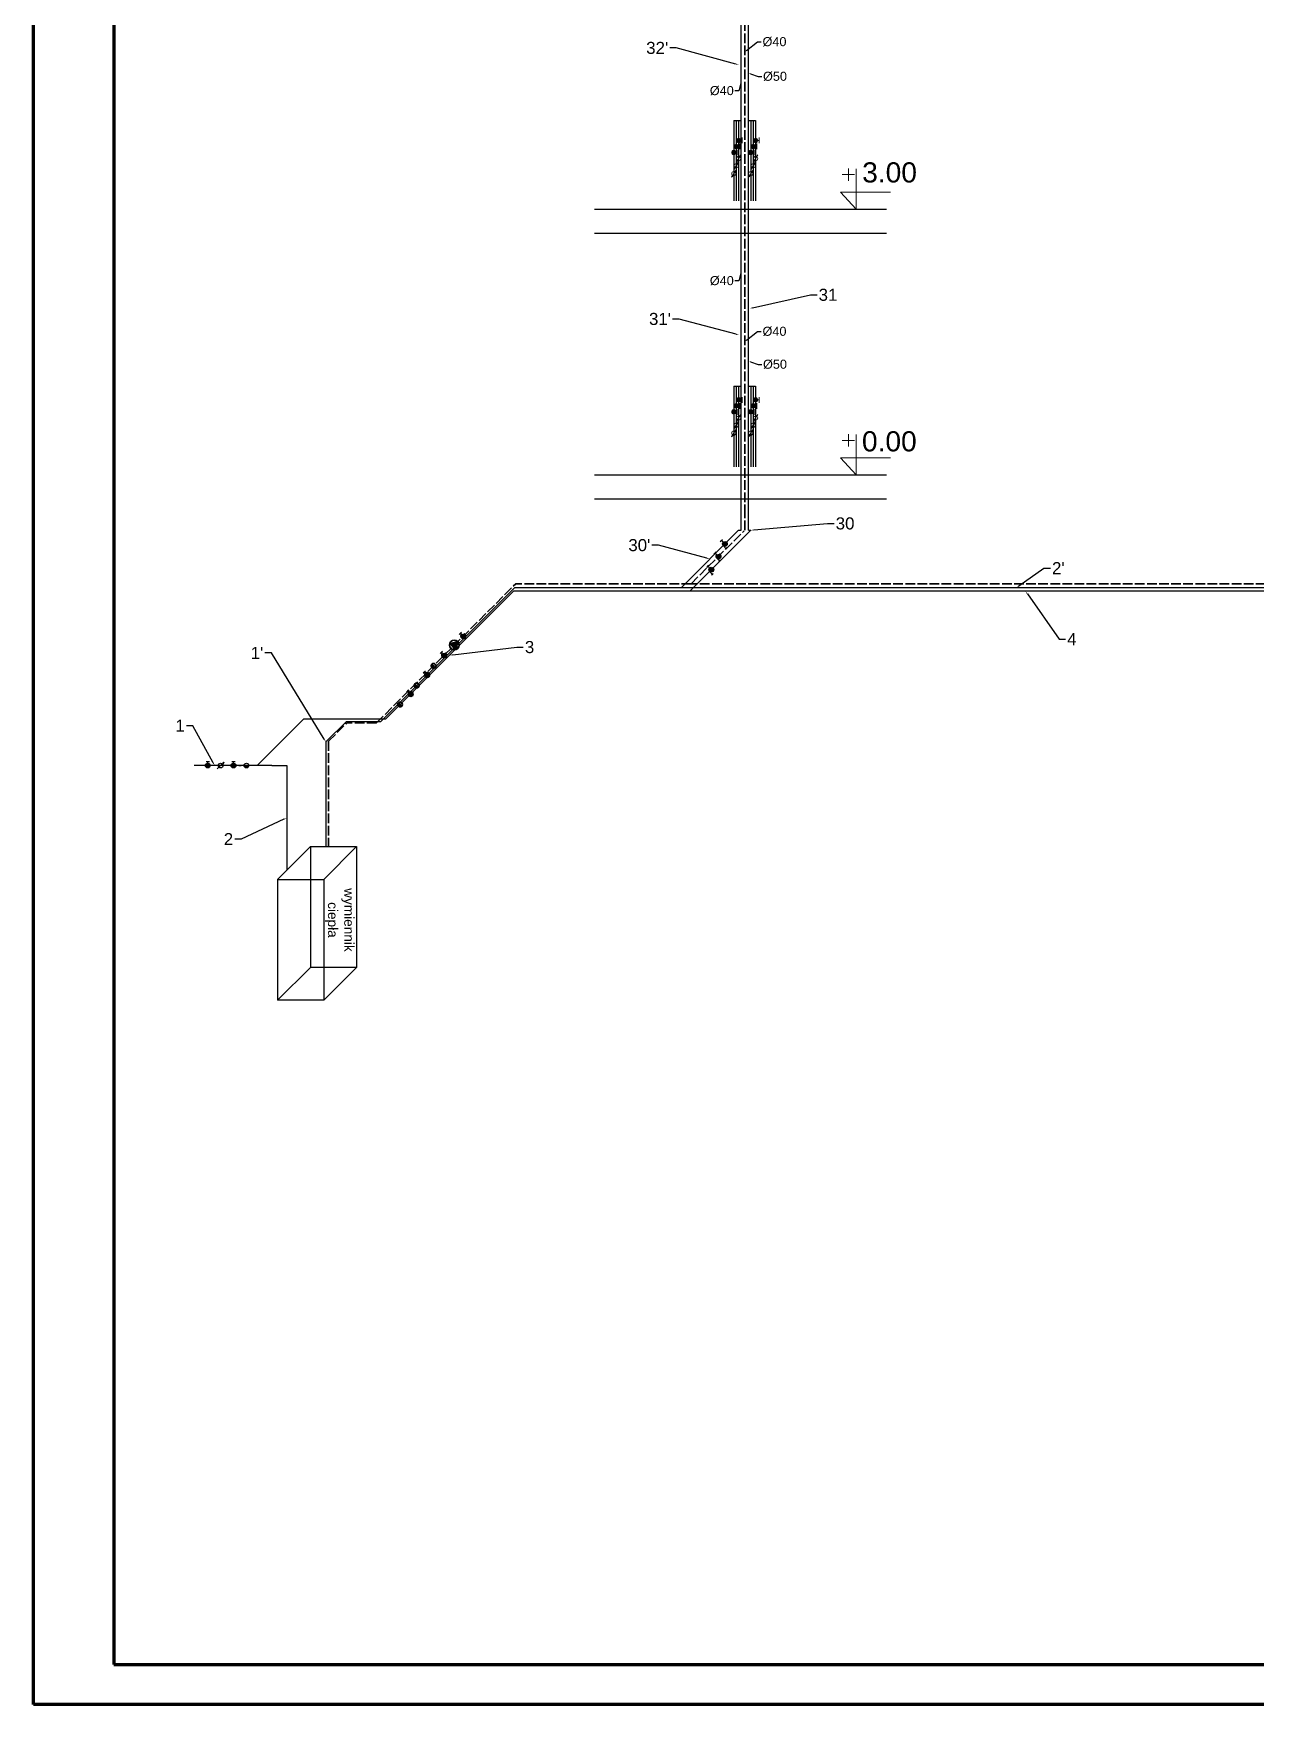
# Model space of a CAD drawing. Header units: millimetres. Extents: x 135 to 13042, y 991 to 8969.
# Drawn here: x 785 to 2302, y 4769 to 6844 of the extents above; entities that cross this region are included whole.
import ezdxf
from ezdxf import colors
from ezdxf.entities.mleader import LeaderData, LeaderLine
from ezdxf.math import Vec2, Vec3

# ---------------------------------------------------------------- set-up
doc = ezdxf.new("R2010")
doc.units = ezdxf.units.MM
doc.linetypes.add('ACAD_ISO02W100', pattern=[15, 12, -3])
for name, color, linetype, lineweight in [('cyrkulacja', 100, 'ACAD_ISO02W100', 18), ('woda ciepła', 10, 'Continuous', 18), ('woda zimna', 140, 'Continuous', 18)]:
    doc.layers.add(name, color=color, linetype=linetype, lineweight=lineweight)
for name, color, linetype in [('cyrkulacja średnice', 100, 'Continuous'), ('woda ciepła numery działek', 10, 'Continuous'), ('woda ciepła zawory', 10, 'Continuous'), ('woda ciepła średnice', 10, 'Continuous'), ('woda zimna numery działek', 140, 'Continuous'), ('woda zimna zawory', 140, 'Continuous'), ('woda zimna średnice', 140, 'Continuous')]:
    doc.layers.add(name, color=color, linetype=linetype)
doc.styles.add('numery działek', font='arial.ttf', dxfattribs={"height": 15})
doc.styles.get("Standard").update_dxf_attribs({"font": 'arial.ttf'})

# ---------------------------------------------------------------- blocks, each defined once
blk = doc.blocks.new('stropy linia odniesienia')
at = {"lineweight": 18}
for p, q in [((-17.4, 42.7), (-9.9, 42.7)), ((-9.9, 35.2), (-9.9, 50.2)), ((-9.9, 42.7), (-2.4, 42.7)), ((0, 21), (0, 50)), ((0, 21), (-19.7, 21)), ((-19.7, 21), (0, 0)), ((0, 0), (0, 21)), ((0, 21), (42.3, 21))]:
    blk.add_line(p, q, dxfattribs=at)
blk = doc.blocks.new('zawory woda zimna')
at = {"layer": 'woda zimna zawory', "lineweight": 18}
h = blk.add_hatch(color=256, dxfattribs=at)
h.dxf.hatch_style = 1
edge = h.paths.add_edge_path()
edge.add_arc((0, 0), 2.62, 0, 360)
h = blk.add_hatch(color=256, dxfattribs=at)
h.dxf.hatch_style = 1
edge = h.paths.add_edge_path()
edge.add_arc((-6, -15), 2.62, 0, 360)
h = blk.add_hatch(color=256, dxfattribs=at)
h.dxf.hatch_style = 1
edge = h.paths.add_edge_path()
edge.add_arc((-3, -7.5), 2.62, 0, 360)
for p, q in [((2.6, 0), (4.4, 0)), ((4.4, 3.5), (4.4, -3.5)), ((-3.4, -15), (-1.6, -15)), ((-1.6, -11.5), (-1.6, -18.5)), ((-0.4, -7.5), (1.4, -7.5)), ((1.4, -4), (1.4, -11)), ((-5.1, -33.6), (-5.7, -35.7)), ((-1.2, -25.5), (-2.7, -27)), ((-7.2, -44.3), (-8.7, -45.8))]:
    blk.add_line(p, q, dxfattribs=at)
for points in [[(2.7, -18.1), (0, -22.5), (-2.7, -27), (-2.1, -24.9)], [(-3.3, -36.8), (-6, -41.3), (-8.7, -45.8), (-8.1, -43.7)], [(-0.3, -26.8), (-3, -31.3), (-5.7, -35.7), (-4.2, -34.2)]]:
    blk.add_lwpolyline(points, dxfattribs=at)
for centre in [(0, 0), (-6, -15), (-3, -7.5)]:
    blk.add_circle(centre, 2.62, dxfattribs=at)
at = {"layer": 'woda zimna zawory', "linetype": 'Continuous', "lineweight": 18}
for centre in [(0, -22.5), (-6, -41.3), (-3, -31.3)]:
    blk.add_circle(centre, 2.62, dxfattribs=at)
blk = doc.blocks.new('woda ciepła zwory')
at = {"layer": 'woda ciepła zawory', "lineweight": 18}
h = blk.add_hatch(color=256, dxfattribs=at)
h.dxf.hatch_style = 1
edge = h.paths.add_edge_path()
edge.add_arc((0, 0), 2.62, 0, 360)
h = blk.add_hatch(color=256, dxfattribs=at)
h.dxf.hatch_style = 1
edge = h.paths.add_edge_path()
edge.add_arc((-6, -15), 2.62, 0, 360)
h = blk.add_hatch(color=256, dxfattribs=at)
h.dxf.hatch_style = 1
edge = h.paths.add_edge_path()
edge.add_arc((-3, -7.5), 2.62, 0, 360)
for p, q in [((2.6, 0), (4.4, 0)), ((4.4, 3.5), (4.4, -3.5)), ((-3.4, -15), (-1.6, -15)), ((-1.6, -11.5), (-1.6, -18.5)), ((-0.4, -7.5), (1.4, -7.5)), ((2.7, -18.1), (0, -22.5)), ((1.4, -4), (1.4, -11)), ((-6, -41.3), (-8.7, -45.8)), ((-3.3, -36.8), (-6, -41.3)), ((-3, -31.3), (-5.7, -35.7)), ((-5.1, -33.6), (-5.7, -35.7)), ((-4.2, -34.2), (-5.7, -35.7)), ((-0.3, -26.8), (-3, -31.3)), ((0, -22.5), (-2.7, -27)), ((-2.1, -24.9), (-2.7, -27)), ((-1.2, -25.5), (-2.7, -27)), ((-8.1, -43.7), (-8.7, -45.8)), ((-7.2, -44.3), (-8.7, -45.8))]:
    blk.add_line(p, q, dxfattribs=at)
for centre in [(0, 0), (-6, -15), (-3, -7.5)]:
    blk.add_circle(centre, 2.62, dxfattribs=at)
at = {"layer": 'woda ciepła zawory', "linetype": 'Continuous', "lineweight": 18}
for centre in [(0, -22.5), (-6, -41.3), (-3, -31.3)]:
    blk.add_circle(centre, 2.62, dxfattribs=at)

msp = doc.modelspace()

# ---------------------------------------------------------------- hatches: boundary and pattern name
at = {"layer": 'cyrkulacja', "lineweight": 35}
h = msp.add_hatch(color=256, dxfattribs=at)
h.dxf.hatch_style = 1
edge = h.paths.add_edge_path()
edge.add_arc((1635.7, 6194.6), 3, 0, 360)
h = msp.add_hatch(color=256, dxfattribs=at)
h.dxf.hatch_style = 1
h.paths.add_polyline_path([(1302.1, 6086.1), (1309.5, 6078.7), (1312.2, 6088.8)])
h = msp.add_hatch(color=256, dxfattribs=at)
h.dxf.hatch_style = 1
edge = h.paths.add_edge_path()
edge.add_arc((1319, 6095.6), 3, 0, 360)
h = msp.add_hatch(color=256, dxfattribs=at)
edge = h.paths.add_edge_path()
edge.add_arc((1282.1, 6058.7), 3, 135, 315)
edge.add_line((1284.2, 6056.5), (1279.9, 6060.8))
h = msp.add_hatch(color=256, dxfattribs=at)
h.dxf.hatch_style = 1
edge = h.paths.add_edge_path()
edge.add_arc((1295.2, 6071.8), 3, 0, 360)
at = {"layer": 'woda ciepła', "lineweight": 25}
h = msp.add_hatch(color=256, dxfattribs=at)
h.dxf.hatch_style = 1
edge = h.paths.add_edge_path()
edge.add_arc((1643.7, 6210.1), 3, 0, 360)
at = {"layer": 'woda ciepła zawory', "lineweight": 35}
h = msp.add_hatch(color=256, dxfattribs=at)
h.dxf.hatch_style = 1
edge = h.paths.add_edge_path()
edge.add_arc((1274.2, 6047.3), 3, 0, 360)
h = msp.add_hatch(color=256, dxfattribs=at)
edge = h.paths.add_edge_path()
edge.add_arc((1261.1, 6034.2), 3, 135, 315)
edge.add_line((1263.2, 6032), (1258.9, 6036.3))
at = {"layer": 'woda zimna', "lineweight": 25}
h = msp.add_hatch(color=256, dxfattribs=at)
h.dxf.hatch_style = 1
edge = h.paths.add_edge_path()
edge.add_arc((1626.8, 6178.1), 3, 0, 360)
h = msp.add_hatch(color=256, dxfattribs=at)
h.dxf.hatch_style = 1
edge = h.paths.add_edge_path()
edge.add_arc((1001.8, 5934.8), 3, 0, 360)
h = msp.add_hatch(color=256, dxfattribs=at)
h.dxf.hatch_style = 1
edge = h.paths.add_edge_path()
edge.add_arc((1033.8, 5934.8), 3, 0, 360)
h = msp.add_hatch(color=256, dxfattribs=at)
h.dxf.hatch_style = 1
h.paths.add_polyline_path([(1052.8, 5934.8), (1046.8, 5934.8, 1)])
at = {"layer": 'woda zimna zawory', "lineweight": 35}
h = msp.add_hatch(color=256, dxfattribs=at)
h.dxf.hatch_style = 1
edge = h.paths.add_edge_path()
edge.add_arc((1253.7, 6023.7), 3, 0, 360)
h = msp.add_hatch(color=256, dxfattribs=at)
edge = h.paths.add_edge_path()
edge.add_arc((1240.5, 6010.6), 3, 135, 315)
edge.add_line((1242.6, 6008.5), (1238.4, 6012.7))

# ---------------------------------------------------------------- linework, layer by layer
at = {"linetype": 'ByBlock', "lineweight": 70}
for p, q in [((885.4, 8918.6), (885.4, 4818.6)), ((885.4, 4818.6), (3935.4, 4818.6)), ((3985.4, 4768.6), (785.4, 4768.6))]:
    msp.add_line(p, q, dxfattribs=at)
for p, q in [((1482, 6626), (1844.1, 6626)), ((1482, 6596), (1844.1, 6596)), ((1482, 6296), (1844.1, 6296)), ((1482, 6266), (1844.1, 6266)), ((1088.5, 5793.5), (1129.2, 5834.2)), ((1129.2, 5834.2), (1186.6, 5834.2)), ((1129.2, 5834.2), (1129.2, 5684.2)), ((1145.9, 5793.5), (1186.6, 5834.2)), ((1186.6, 5834.2), (1186.6, 5684.2)), ((1088.5, 5793.5), (1145.9, 5793.5)), ((1088.5, 5793.5), (1088.5, 5643.5)), ((1145.9, 5793.5), (1145.9, 5643.5)), ((1088.5, 5643.5), (1129.2, 5684.2)), ((1186.6, 5684.2), (1129.2, 5684.2)), ((1145.9, 5643.5), (1186.6, 5684.2)), ((1145.9, 5643.5), (1088.5, 5643.5))]:
    msp.add_line(p, q)
msp.add_lwpolyline([(785.4, 4768.6), (785.4, 8968.6), (3985.4, 8968.6)], dxfattribs=at)
at = {"layer": 'cyrkulacja', "lineweight": 35}
for p, q in [((1668.3, 6247.1), (1668.3, 8386)), ((1668.3, 6227.1), (1668.3, 6247.1)), ((1601.8, 6160.7), (1667.4, 6226.2)), ((1630, 6197.4), (1632.9, 6200.2)), ((1633.6, 6196.7), (1631.5, 6198.8)), ((1633.6, 6192.4), (1637.8, 6188.2)), ((1638.2, 6190), (1636.1, 6187.8)), ((1211.2, 5987.8), (1384.1, 6160.7)), ((1601.8, 6160.7), (1384.1, 6160.7)), ((2434.7, 6160.7), (1601.8, 6160.7)), ((1312.2, 6088.8), (1302.1, 6086.1)), ((1302.1, 6086.1), (1309.5, 6078.7)), ((1309.5, 6078.7), (1312.2, 6088.8)), ((1314, 6097.7), (1316.9, 6100.5)), ((1316.9, 6097.7), (1315.4, 6099.1)), ((1279.9, 6060.8), (1284.2, 6056.5)), ((1290.2, 6073.9), (1293.1, 6076.7)), ((1293.1, 6073.9), (1291.6, 6075.3)), ((1151.8, 5965.1), (1174.5, 5987.8)), ((1211.2, 5987.8), (1174.5, 5987.8)), ((1151.8, 5965.1), (1151.8, 5834.2))]:
    msp.add_line(p, q, dxfattribs=at)
for centre in [(1635.7, 6194.6), (1319, 6095.6), (1295.2, 6071.8)]:
    msp.add_circle(centre, 3, dxfattribs=at)
at = {"layer": 'cyrkulacja', "linetype": 'ByBlock', "lineweight": 35}
msp.add_circle((1307.9, 6084.5), 6, dxfattribs=at)
at = {"layer": 'cyrkulacja', "linetype": 'Continuous', "lineweight": 35}
msp.add_circle((1282.1, 6058.7), 3, dxfattribs=at)
at = {"layer": 'cyrkulacja', "lineweight": 35}
for centre in [(1282.1, 6058.7), (1261.1, 6034.2)]:
    msp.add_arc(centre, 3, 135, 315, dxfattribs=at)
at = {"layer": 'woda ciepła', "lineweight": 25}
for p, q in [((1663.7, 6247.1), (1663.7, 8386)), ((1654.7, 6736), (1663.7, 6736)), ((1654.7, 6736), (1654.7, 6636)), ((1657.7, 6736), (1657.7, 6636)), ((1660.7, 6736), (1660.7, 6636)), ((1654.7, 6406), (1663.7, 6406)), ((1654.7, 6406), (1654.7, 6306)), ((1657.7, 6406), (1657.7, 6306)), ((1660.7, 6406), (1660.7, 6306)), ((1663.7, 6227.1), (1663.7, 6247.1)), ((1589.2, 6155.6), (1660.7, 6227.1)), ((1660.7, 6227.1), (1663.7, 6227.1)), ((1638, 6212.9), (1640.9, 6215.7)), ((1641.6, 6212.2), (1639.4, 6214.3)), ((1641.6, 6208), (1645.8, 6203.7)), ((1646.2, 6205.5), (1644.1, 6203.3)), ((1216.6, 5989.7), (1382.5, 6155.6)), ((1589.2, 6155.6), (1382.5, 6155.6)), ((2421.5, 6155.6), (1589.2, 6155.6)), ((1148.4, 5964.2), (1173.9, 5989.7)), ((1173.9, 5989.7), (1216.6, 5989.7)), ((1148.4, 5964.2), (1148.4, 5834.2))]:
    msp.add_line(p, q, dxfattribs=at)
msp.add_circle((1643.7, 6210.1), 3, dxfattribs=at)
at = {"layer": 'woda ciepła zawory', "lineweight": 35}
for p, q in [((1269.2, 6049.4), (1272.1, 6052.2)), ((1272.1, 6049.4), (1270.7, 6050.8)), ((1258.9, 6036.3), (1263.2, 6032))]:
    msp.add_line(p, q, dxfattribs=at)
msp.add_circle((1274.2, 6047.3), 3, dxfattribs=at)
at = {"layer": 'woda ciepła zawory', "linetype": 'Continuous', "lineweight": 35}
msp.add_circle((1261.1, 6034.2), 3, dxfattribs=at)
at = {"layer": 'woda zimna', "lineweight": 25}
for p, q in [((1672.8, 6247.1), (1672.8, 8386)), ((1672.8, 6626), (1672.8, 6736)), ((1672.8, 6736), (1681.8, 6736)), ((1675.8, 6736), (1675.8, 6636)), ((1678.8, 6736), (1678.8, 6636)), ((1681.8, 6736), (1681.8, 6636)), ((1672.8, 6296), (1672.8, 6406)), ((1672.8, 6406), (1681.8, 6406)), ((1675.8, 6406), (1675.8, 6306)), ((1678.8, 6406), (1678.8, 6306)), ((1672.8, 6227.1), (1672.8, 6247.1)), ((1600, 6151.3), (1675.8, 6227.1)), ((1672.8, 6227.1), (1675.8, 6227.1)), ((1621.1, 6180.9), (1623.9, 6183.7)), ((1624.6, 6180.2), (1622.5, 6182.3)), ((1624.6, 6176), (1628.9, 6171.7)), ((1629.2, 6173.5), (1627.1, 6171.3)), ((1222.5, 5992.5), (1381.2, 6151.3)), ((1600, 6151.3), (1381.2, 6151.3)), ((2433.5, 6151.3), (1600, 6151.3)), ((1063.1, 5934.8), (1120.8, 5992.5)), ((1222.5, 5992.5), (1120.8, 5992.5)), ((999.8, 5939.8), (1003.8, 5939.8)), ((1001.8, 5937.8), (1001.8, 5939.8)), ((1017.8, 5934.8), (1022.1, 5939.1)), ((1019.9, 5937.8), (1022.1, 5939.1)), ((1020.8, 5936.9), (1022.1, 5939.1)), ((1031.8, 5939.8), (1035.8, 5939.8)), ((1033.8, 5937.8), (1033.8, 5939.8)), ((1081.5, 5934.8), (985, 5934.8)), ((1013.6, 5930.6), (1017.8, 5934.8)), ((1040.3, 5934.8), (1043.3, 5934.8)), ((1081.5, 5934.8), (1099.8, 5934.8)), ((1099.8, 5934.8), (1099.8, 5804.8))]:
    msp.add_line(p, q, dxfattribs=at)
for centre in [(1626.8, 6178.1), (1001.8, 5934.8), (1033.8, 5934.8)]:
    msp.add_circle(centre, 3, dxfattribs=at)
at = {"layer": 'woda zimna', "linetype": 'Continuous', "lineweight": 25}
for centre in [(1017.8, 5934.8), (1049.8, 5934.8)]:
    msp.add_circle(centre, 3, dxfattribs=at)
at = {"layer": 'woda zimna zawory', "lineweight": 25}
msp.add_line((1681.8, 6406), (1681.8, 6306), dxfattribs=at)
at = {"layer": 'woda zimna zawory', "lineweight": 35}
for p, q in [((1248.7, 6025.8), (1251.5, 6028.7)), ((1251.5, 6025.8), (1250.1, 6027.3)), ((1238.4, 6012.7), (1242.6, 6008.5))]:
    msp.add_line(p, q, dxfattribs=at)
msp.add_circle((1253.7, 6023.7), 3, dxfattribs=at)
at = {"layer": 'woda zimna zawory', "linetype": 'Continuous', "lineweight": 35}
msp.add_circle((1240.5, 6010.6), 3, dxfattribs=at)
at = {"layer": 'woda zimna zawory', "lineweight": 35}
msp.add_arc((1240.5, 6010.6), 3, 135, 315, dxfattribs=at)

# ---------------------------------------------------------------- block references
at = {"lineweight": 35}
for p in [(1806.8, 6626), (1806.8, 6296)]:
    msp.add_blockref('stropy linia odniesienia', p, dxfattribs=at)
at = {"layer": 'woda ciepła zawory', "linetype": 'ByBlock', "lineweight": 35}
for name, p in [('woda ciepła zwory', (1660.7, 6711.2)), ('zawory woda zimna', (1681.8, 6711.2)), ('woda ciepła zwory', (1660.7, 6389)), ('zawory woda zimna', (1681.8, 6389))]:
    msp.add_blockref(name, p, dxfattribs=at)

# ---------------------------------------------------------------- texts
at = {"lineweight": 35, "char_height": 25, "attachment_point": 1}
for s, width, insert in [('3.00', 57.838, (1814.1, 6684)), ('0.00', 69.675, (1813.8, 6350))]:
    msp.add_mtext_dynamic_manual_height_columns(s, width=width, gutter_width=125, heights=[0], dxfattribs=dict(at, insert=insert))
at = {"layer": 'cyrkulacja', "color": 0, "insert": (1183.3, 5800.2), "char_height": 12.113, "attachment_point": 1, "rotation": 270}
msp.add_mtext_dynamic_manual_height_columns('\\pxqc;wymiennik \\Pciepła', width=114.201, gutter_width=125, heights=[58], dxfattribs=at)

# ---------------------------------------------------------------- leaders
at = {"layer": 'cyrkulacja średnice', "linetype": 'ByBlock', "lineweight": 35}
ml = msp.add_multileader_mtext('Standard', dxfattribs=at)
ml.set_content('%%C40', color=256)
ml.set_leader_properties()
ml.build(insert=Vec2(0, 0))
ml.multileader.update_dxf_attribs({"arrow_head_size": 3})
ctx = ml.context
ctx.base_point, ctx.char_height, ctx.arrow_head_size, ctx.landing_gap_size, ctx.plane_origin = Vec3(1688.9, 6833.6), 11.25, 3, 1.5, Vec3(1657.7, 6819.2)
notes = []
notes.append((ctx, [(0, (1, 1, 0), (1684.3, 6833.6), (1, 0), 4.59, [(0, [(1668.3, 6821.1)], 0, [])])]))
ctx.mtext.insert, ctx.mtext.flow_direction = Vec3(1690.4, 6839.5), 5
ml = msp.add_multileader_mtext('Standard', dxfattribs=at)
ml.set_content('%%C40', color=256)
ml.set_leader_properties()
ml.build(insert=Vec2(0, 0))
ml.multileader.update_dxf_attribs({"arrow_head_size": 3})
ctx = ml.context
ctx.base_point, ctx.char_height, ctx.arrow_head_size, ctx.landing_gap_size, ctx.plane_origin = Vec3(1688.9, 6473.9), 11.25, 3, 1.5, Vec3(1657.7, 6459.5)
notes.append((ctx, [(0, (1, 1, 0), (1684.3, 6473.9), (1, 0), 4.59, [(0, [(1668.3, 6461.4)], 0, [])])]))
ctx.mtext.insert, ctx.mtext.flow_direction = Vec3(1690.4, 6479.8), 5
at = {"layer": 'woda ciepła numery działek', "lineweight": 35}
ml = msp.add_multileader_mtext('Standard', dxfattribs=at)
ml.set_content("32'", color=256)
ml.set_leader_properties()
ml.build(insert=Vec2(0, 0))
ctx = ml.context
ctx.base_point, ctx.char_height, ctx.plane_origin = Vec3(1545.8, 6826), 15, Vec3(1661.3, 6805)
ctx.text_align_type = 2
notes.append((ctx, [(0, (1, 1, 0), (1583.3, 6826), (-1, 0), 8, [(0, [(1661.3, 6805)], 0, [])])]))
ctx.mtext.insert, ctx.mtext.alignment, ctx.mtext.flow_direction = Vec3(1573.3, 6833.6), 3, 5
ml = msp.add_multileader_mtext('Standard', dxfattribs=at)
ml.set_content("31'", color=256)
ml.set_leader_properties()
ml.build(insert=Vec2(0, 0))
ctx = ml.context
ctx.base_point, ctx.char_height, ctx.plane_origin = Vec3(1549.3, 6489.4), 15, Vec3(1661.4, 6469.4)
ctx.text_align_type = 2
notes.append((ctx, [(0, (1, 1, 0), (1586.8, 6489.4), (-1, 0), 8, [(0, [(1661.4, 6469.4)], 0, [])])]))
ctx.mtext.insert, ctx.mtext.alignment, ctx.mtext.flow_direction = Vec3(1576.8, 6497), 3, 5
ml = msp.add_multileader_mtext('Standard', dxfattribs=at)
ml.set_content("30'", color=256)
ml.set_leader_properties()
ml.build(insert=Vec2(0, 0))
ctx = ml.context
ctx.base_point, ctx.char_height, ctx.plane_origin = Vec3(1523.6, 6208.5), 15, Vec3(1625, 6191.3)
ctx.text_align_type = 2
notes.append((ctx, [(0, (1, 1, 0), (1561.1, 6208.5), (-1, 0), 8, [(0, [(1625, 6191.3)], 0, [])])]))
ctx.mtext.insert, ctx.mtext.alignment, ctx.mtext.flow_direction = Vec3(1551.1, 6216.1), 3, 5
ml = msp.add_multileader_mtext('Standard', dxfattribs=at)
ml.set_content("2'", color=256, style='numery działek')
ml.set_leader_properties()
ml.build(insert=Vec2(0, 0))
ctx = ml.context
ctx.base_point, ctx.char_height, ctx.plane_origin = Vec3(2047.7, 6180), 15, Vec3(2005.3, 6155.6)
notes.append((ctx, [(0, (1, 1, 0), (2039.7, 6180), (1, 0), 8, [(0, [(2005.3, 6155.6)], 0, [])])]))
ctx.mtext.insert, ctx.mtext.flow_direction = Vec3(2049.7, 6187.5), 5
ml = msp.add_multileader_mtext('Standard', dxfattribs=at)
ml.set_content("1'", color=256, style='numery działek')
ml.set_leader_properties()
ml.build(insert=Vec2(0, 0))
ctx = ml.context
ctx.base_point, ctx.char_height, ctx.plane_origin = Vec3(1056.4, 6074.7), 15, Vec3(1148.4, 5964.2)
ctx.text_align_type = 2
notes.append((ctx, [(0, (1, 1, 0), (1080.8, 6074.7), (-1, 0), 8, [(0, [(1148.4, 5964.2)], 0, [])])]))
ctx.mtext.insert, ctx.mtext.alignment, ctx.mtext.flow_direction = Vec3(1070.8, 6082.2), 3, 5
at = {"layer": 'woda ciepła średnice', "linetype": 'ByBlock', "lineweight": 35}
ml = msp.add_multileader_mtext('Standard', dxfattribs=at)
ml.set_content('%%C40', color=256)
ml.set_leader_properties()
ml.build(insert=Vec2(0, 0))
ml.multileader.update_dxf_attribs({"arrow_head_size": 3})
ctx = ml.context
ctx.base_point, ctx.char_height, ctx.arrow_head_size, ctx.landing_gap_size, ctx.plane_origin = Vec3(1624.9, 6772.8), 11.25, 3, 1.5, Vec3(1663.7, 6783.9)
ctx.text_align_type = 2
notes.append((ctx, [(1, (1, 1, 0), (1660.8, 6772.8), (-1, 0), 4.59, [(0, [(1663.7, 6783.9)], 0, [])])]))
ctx.mtext.insert, ctx.mtext.alignment, ctx.mtext.flow_direction = Vec3(1654.7, 6778.7), 3, 5
ml = msp.add_multileader_mtext('Standard', dxfattribs=at)
ml.set_content('%%C40', color=256)
ml.set_leader_properties()
ml.build(insert=Vec2(0, 0))
ml.multileader.update_dxf_attribs({"arrow_head_size": 3})
ctx = ml.context
ctx.base_point, ctx.char_height, ctx.arrow_head_size, ctx.landing_gap_size, ctx.plane_origin = Vec3(1624.9, 6536.9), 11.25, 3, 1.5, Vec3(1663.7, 6548)
ctx.text_align_type = 2
notes.append((ctx, [(1, (1, 1, 0), (1660.8, 6536.9), (-1, 0), 4.59, [(0, [(1663.7, 6548)], 0, [])])]))
ctx.mtext.insert, ctx.mtext.alignment, ctx.mtext.flow_direction = Vec3(1654.7, 6542.7), 3, 5
at = {"layer": 'woda zimna numery działek', "lineweight": 35}
ml = msp.add_multileader_mtext('Standard', dxfattribs=at)
ml.set_content('31', color=256)
ml.set_leader_properties()
ml.build(insert=Vec2(0, 0))
ctx = ml.context
ctx.base_point, ctx.char_height, ctx.plane_origin = Vec3(1758, 6519.4), 15, Vec3(1674.2, 6502.5)
notes.append((ctx, [(0, (1, 1, 0), (1750, 6519.4), (1, 0), 8, [(0, [(1674.2, 6502.5)], 0, [])])]))
ctx.mtext.insert, ctx.mtext.flow_direction = Vec3(1760, 6527), 5
ml = msp.add_multileader_mtext('Standard', dxfattribs=at)
ml.set_content('30', color=256)
ml.set_leader_properties()
ml.build(insert=Vec2(0, 0))
ctx = ml.context
ctx.base_point, ctx.char_height, ctx.plane_origin = Vec3(1779.2, 6235.5), 15, Vec3(1675.8, 6227.1)
notes.append((ctx, [(0, (1, 1, 0), (1771.2, 6235.5), (1, 0), 8, [(0, [(1675.8, 6227.1)], 0, [])])]))
ctx.mtext.insert, ctx.mtext.flow_direction = Vec3(1781.2, 6243.1), 5
ml = msp.add_multileader_mtext('Standard', dxfattribs=at)
ml.set_content('4', color=256)
ml.set_leader_properties()
ml.build(insert=Vec2(0, 0))
ctx = ml.context
ctx.base_point, ctx.char_height, ctx.plane_origin = Vec3(2066.5, 6091.8), 15, Vec3(2016.8, 6151.3)
notes.append((ctx, [(0, (1, 1, 0), (2058.5, 6091.8), (1, 0), 8, [(0, [(2016.8, 6151.3)], 0, [])])]))
ctx.mtext.insert, ctx.mtext.flow_direction = Vec3(2068.5, 6099.3), 5
ml = msp.add_multileader_mtext('Standard', dxfattribs=at)
ml.set_content('3', color=256)
ml.set_leader_properties()
ml.build(insert=Vec2(0, 0))
ctx = ml.context
ctx.base_point, ctx.char_height, ctx.plane_origin = Vec3(1393.4, 6081.9), 15, Vec3(1301.9, 6071.9)
notes.append((ctx, [(0, (1, 1, 0), (1385.4, 6081.9), (1, 0), 8, [(0, [(1301.9, 6071.9)], 0, [])])]))
ctx.mtext.insert, ctx.mtext.flow_direction = Vec3(1395.4, 6089.5), 5
ml = msp.add_multileader_mtext('Standard', dxfattribs=at)
ml.set_content('1', color=256)
ml.set_leader_properties()
ml.build(insert=Vec2(0, 0))
ctx = ml.context
ctx.base_point, ctx.char_height, ctx.plane_origin = Vec3(965.6, 5984.3), 15, Vec3(1017.8, 5934.8)
ctx.text_align_type = 2
notes.append((ctx, [(0, (1, 1, 0), (983.2, 5984.3), (-1, 0), 8, [(0, [(1010.4, 5934.8)], 0, [])])]))
ctx.mtext.insert, ctx.mtext.alignment, ctx.mtext.flow_direction = Vec3(973.2, 5991.8), 3, 5
ml = msp.add_multileader_mtext('Standard', dxfattribs=at)
ml.set_content('2', color=256)
ml.set_leader_properties()
ml.build(insert=Vec2(0, 0))
ctx = ml.context
ctx.base_point, ctx.char_height, ctx.plane_origin = Vec3(1021.4, 5843.5), 15, Vec3(1099.8, 5869.8)
ctx.text_align_type = 2
notes.append((ctx, [(0, (1, 1, 0), (1043.3, 5843.5), (-1, 0), 8, [(0, [(1099.8, 5869.8)], 0, [])])]))
ctx.mtext.insert, ctx.mtext.alignment, ctx.mtext.flow_direction = Vec3(1033.3, 5851), 3, 5
at = {"layer": 'woda zimna średnice', "linetype": 'ByBlock', "lineweight": 35}
ml = msp.add_multileader_mtext('Standard', dxfattribs=at)
ml.set_content('%%C50', color=256)
ml.set_leader_properties()
ml.build(insert=Vec2(0, 0))
ml.multileader.update_dxf_attribs({"arrow_head_size": 3})
ctx = ml.context
ctx.base_point, ctx.char_height, ctx.arrow_head_size, ctx.landing_gap_size, ctx.plane_origin = Vec3(1689.5, 6790.7), 11.25, 3, 1.5, Vec3(1672.8, 6794.8)
notes.append((ctx, [(0, (1, 1, 0), (1684.9, 6790.7), (1, 0), 4.59, [(0, [(1672.8, 6794.8)], 0, [])])]))
ctx.mtext.insert, ctx.mtext.width, ctx.mtext.flow_direction = Vec3(1691, 6796.5), 28.317, 5
ml = msp.add_multileader_mtext('Standard', dxfattribs=at)
ml.set_content('%%C50', color=256)
ml.set_leader_properties()
ml.build(insert=Vec2(0, 0))
ml.multileader.update_dxf_attribs({"arrow_head_size": 3})
ctx = ml.context
ctx.base_point, ctx.char_height, ctx.arrow_head_size, ctx.landing_gap_size, ctx.plane_origin = Vec3(1689.5, 6433.1), 11.25, 3, 1.5, Vec3(1672.8, 6437.2)
notes.append((ctx, [(0, (1, 1, 0), (1684.9, 6433.1), (1, 0), 4.59, [(0, [(1672.8, 6437.2)], 0, [])])]))
ctx.mtext.insert, ctx.mtext.width, ctx.mtext.flow_direction = Vec3(1691, 6438.9), 28.317, 5
for ctx, leaders in notes:
    for number, flags, end, landing, length, lines in leaders:
        leader = LeaderData()
        leader.index, (leader.has_last_leader_line, leader.has_dogleg_vector, leader.attachment_direction) = number, flags
        leader.last_leader_point, leader.dogleg_vector, leader.dogleg_length = Vec3(end), Vec3(landing), length
        for number, points, colour, breaks in lines:
            line = LeaderLine()
            line.index, line.vertices, line.color, line.breaks = number, Vec3.list(points), colors.encode_raw_color(colour), breaks
            leader.lines.append(line)
        ctx.leaders.append(leader)

doc.saveas('drawing.dxf')
